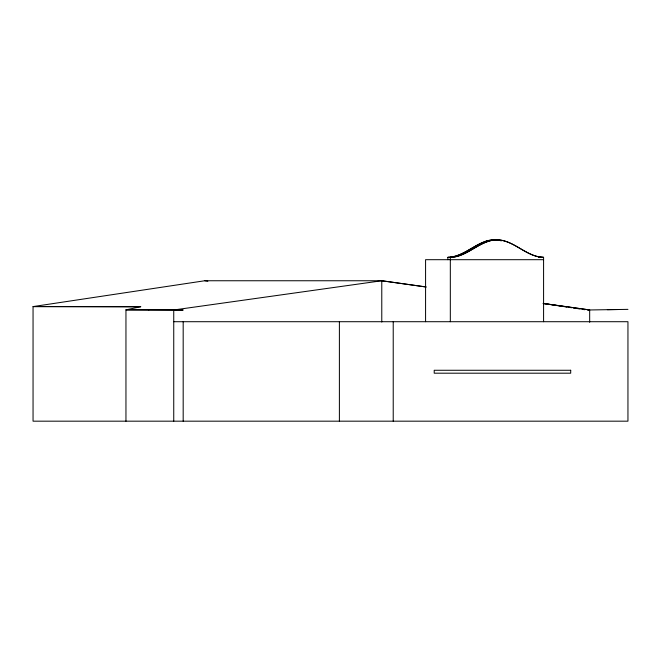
<?xml version="1.0" encoding="UTF-8"?>
<svg xmlns="http://www.w3.org/2000/svg" width="661" height="661" viewBox="0 0 661 661"><rect width="100%" height="100%" fill="white"/><g stroke="black" fill="none" stroke-linecap="round" stroke-linejoin="round"><path stroke-width="0.99" d="M486.24 241.108C472.979 245.438 462.378 256.939 447.844 257.352L447.844 259.69M173.744 321.709L627.95 321.709L627.95 421.173L33.05 421.173L33.05 306.588L140.702 306.737L125.954 309.844L125.954 421.173M426.386 287.014L381.777 280.751L204.786 280.751L33.05 306.588L140.702 306.737M425.519 286.907L381.777 280.751L173.744 309.984L173.744 421.173M618.374 309.513L587.794 309.992L589.67 309.959L589.67 322.312M607.36 309.679L627.95 309.365M538.74 257.195L543.582 257.352L543.582 321.709M543.582 259.69L425.577 259.69L425.577 321.709M538.376 257.046L541.111 257.352M543.028 303.407L589.67 309.959L543.491 303.523L566.642 307.001M568.65 307.299L571.674 307.753M573.682 308.051L575.698 308.348M577.706 308.654L579.722 308.951M582.738 309.406L584.754 309.703M204.786 280.751L207.843 281.214M501.352 240.86C481.282 234.969 467.071 257.055 447.844 257.352C466.831 258.625 479.688 239.059 498.534 239.844C515.134 241.265 526.751 256.972 543.582 257.352C525.363 256.947 512.862 238.257 494.221 239.951C478.184 242.033 466.806 256.922 450.323 257.352L450.323 321.709M393.221 321.709L393.221 421.173M381.777 280.751L381.777 322.047M339.39 321.709L339.39 421.173M183.18 321.709L183.18 421.173M486.24 241.108A28.249 27.456 -88.3 0 1 499.072 240.207M570.699 370.267L434.211 370.267L434.211 373.192L570.699 373.192L570.699 370.267M148.841 309.902L125.954 309.844L183.18 310.009L148.841 309.902"/></g></svg>
